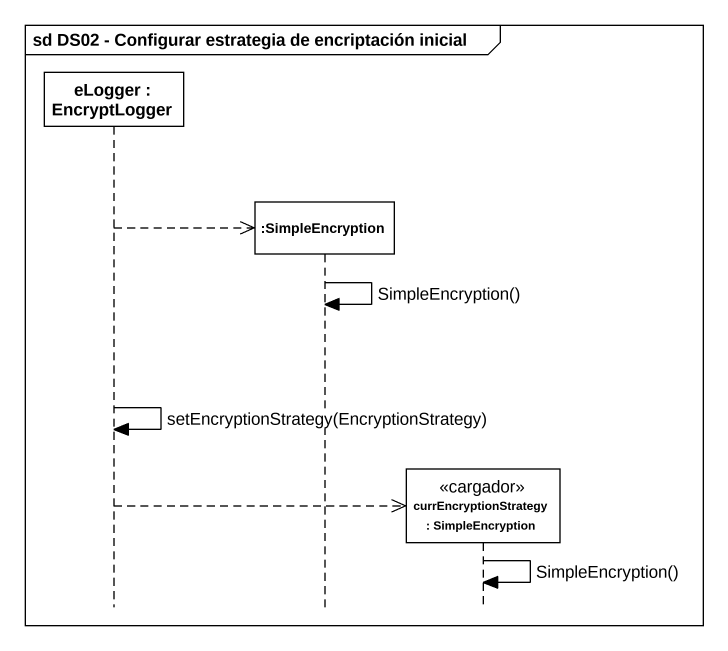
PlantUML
@startuml
mainframe sd DS02 - Configurar estrategia de encriptación inicial
hide footbox
participant "eLogger : EncryptLogger" as eLogger
participant ":SimpleEncryption" as SimpleEncryption
participant "currEncryptionStrategy : SimpleEncryption" as currEncryptionStrategy <<cargador>>

eLogger -->> SimpleEncryption **
SimpleEncryption -> SimpleEncryption : SimpleEncryption()
eLogger -> eLogger : setEncryptionStrategy(EncryptionStrategy)
eLogger -->> currEncryptionStrategy **
currEncryptionStrategy -> currEncryptionStrategy : SimpleEncryption()
@enduml
